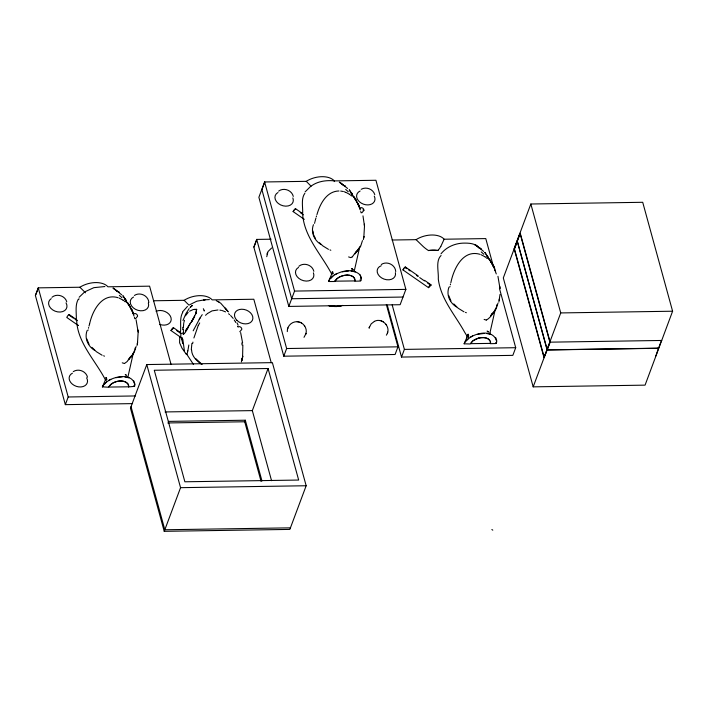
<?xml version="1.0" encoding="UTF-8"?>
<svg xmlns="http://www.w3.org/2000/svg" width="708" height="708" viewBox="0 0 708 708"><rect width="100%" height="100%" fill="white"/><g stroke="black" fill="none" stroke-linecap="round" stroke-linejoin="round"><path stroke-width="1.06" d="M134.706 384.709C132.741 373.275 115.97 375.868 108.634 380.63A13.549 8.098 -15.3 0 0 105.819 382.745L104.359 384.329M361.053 278.81L360.77 276.412A13.541 8.089 -15.3 0 0 359.505 274.359C352.673 268.447 342.176 270.589 334.981 274.739A13.549 8.098 -15.3 0 0 332.158 276.846L330.698 278.439M496.574 341.291C493.485 328.264 472.873 332.76 466.218 340.92M191.293 349.663L191.903 343.389M183.337 327.645L183.735 323.255M182.814 327.353L182.806 329.53M183.31 329.211L183.629 334.061M500.016 294.404L498.866 302.104M187.841 350.849L188.841 344.982M137.325 343.973L137.582 342.371L136.998 345.513M363.673 238.083L363.921 236.481L363.337 239.623M499.193 300.564L499.45 298.962L499.361 299.475M467.227 336.619L466.829 335.769M105.43 379.895C95.598 360.673 77.137 342.495 76.65 319.768M137.502 342.884L138.157 332.052L136.078 319.724M363.841 236.994L364.496 226.162L362.974 215.86M242.579 357.266L242.853 345.044M242.269 358.859L242.782 356.195L241.384 361.885M133.113 353.991L127.918 376.975M359.416 248.26L354.212 271.244M494.945 310.741L490.06 332.335M271.642 247.986L267.987 251.597L266.748 256.694M297.378 321.751C291.97 321.237 286.89 326.176 287.306 331.609M305.936 333.61C307.608 328.034 303.015 321.804 297.192 321.733M369.142 328.167L369.284 327.547M386.364 335.158C391.905 327.707 382.444 316.989 374.373 321.397M88.013 330.326L88.102 329.857M136.122 346.513L134.308 352.168L130.732 357.496M362.461 240.623L360.646 246.278L357.08 251.606M449.881 286.908L449.969 286.439M497.99 303.095L496.175 308.759L492.6 314.087M187.832 350.894L186.939 354.522L193.417 364.354M183.894 322.459L184.452 320.308M314.573 223.33L314.803 222.321M196.32 312.688L191.461 321.99M134.883 349.336L135.201 347.911M496.75 305.927L497.06 304.493M87.102 330.565C84.217 338.141 87.898 346.265 94.589 350.354M313.44 224.675C310.555 232.251 314.237 240.375 320.928 244.464M360.062 274.925L361.169 277.917A18.532 11.08 -15.3 0 1 360.938 280.457L360.142 281.058L354.938 281.2C355.027 272.73 342.141 274.377 337.521 278.262A10.567 6.328 -15.2 0 0 335.309 281.173L354.991 280.917M448.969 287.156C446.084 294.732 449.766 302.847 456.456 306.945M355.089 280.536C355.248 276.483 350.433 274.996 347.106 275.147M489.697 333.919L489.98 332.663M128.652 386.789C128.113 378.63 115.723 380.284 111.174 384.152A10.567 6.328 -15.2 0 0 108.97 387.064L128.652 386.807M315.007 221.542L315.441 219.799M88.65 327.494L88.465 328.211M450.527 284.023L450.332 284.802M88.996 326.105L89.589 323.999M450.854 282.687C453.58 269.093 462.749 249.207 479.962 254.305M305.918 333.68L304.006 337.318M369.302 327.477L371.204 323.839L374.47 321.352M316.299 216.772L316.529 215.958M266.987 254.154L267.341 252.951M287.536 329.07L287.899 327.866M306.006 333.335L305.644 334.539M369.213 327.822L369.567 326.627M387.683 332.087L387.32 333.291M89.615 323.901C92.359 310.812 101.934 292.74 118.094 297.714M315.954 218.011L315.626 219.153M193.904 337.973L198.134 325.786M181.868 339.725A8.354 2.531 -90 0 0 181.239 338.097L180.62 337.203L179.717 337.38L179.584 342.761L181.965 348.124L186.009 353.85M316.945 214.63C319.91 204.152 326.485 191.213 338.973 190.974M128.644 385.099L128.635 386.922L134.6 386.347A18.532 11.08 -15.3 0 0 134.821 383.807L133.724 380.815M490.52 343.398L470.829 343.654A10.567 6.328 -15.2 0 1 473.041 340.743C477.643 336.787 490.555 335.238 490.467 343.681L495.662 343.539L496.458 342.938A18.532 11.08 -15.3 0 0 496.689 340.398L495.591 337.406M196.063 313.405L196.62 309.343L193.965 309.405M182.965 320.485L185.877 313.75L189.151 308.573M132.573 403.613L65.34 404.64L35.4 295.528L38.267 287.855L79.907 287.236A19.107 11.417 -15.3 0 1 107.952 286.802L149.592 286.165L171.097 364.558M38.427 287.855L35.4 295.528M65.34 404.64L68.198 396.976L38.267 287.855M146.786 364.558L130.467 408.206L164.238 531.319L289.846 529.407L306.166 485.75L272.385 362.638L146.786 364.558L180.558 487.67L164.238 531.319M264.606 181.965L258.88 197.302L288.811 306.414L400.135 304.714L405.87 289.377L375.93 180.274L334.291 180.912A19.107 11.417 -15.3 0 0 306.245 181.337L264.606 181.965L294.546 291.085L288.811 306.414M261.907 189.638L264.765 181.965M386.338 304.458L397.958 346.832L395.091 354.496L283.775 356.195L253.836 247.074L256.703 239.41L271.058 239.207M253.995 247.083L256.862 239.41M261.084 481.405L244.72 421.773L245.304 420.216L168.371 421.393M271.562 480.723L252.331 410.613L268.066 368.514L154.273 370.257L184.876 481.785L298.67 480.051L268.066 368.514M283.775 356.195L286.634 348.531L256.703 239.41M499.432 288.377L515.707 347.699L512.84 355.363L401.516 357.062L404.383 349.398L392.179 304.9M533.186 386.851L549.895 342.168L520.008 233.242L503.308 277.934L533.186 386.851L645.068 385.143L672.6 311.219L642.714 202.293L530.841 204.001L514.132 248.694L544.018 357.611L547.125 349.982L517.256 241.109L547.275 349.867L657.307 348.186M544.275 357.611L514.406 248.738L517.256 241.109M514.566 248.738L520.274 233.339L550.143 342.203L547.275 349.867M544.018 357.611L560.727 312.927L530.841 204.001M655.891 355.903L658.449 348.283L657.334 348.301M661.458 340.495L658.599 348.168L657.484 348.177M195.612 314.148L196.62 309.343M334.291 180.912L334.017 181.611M493.326 266.128L485.776 238.587L444.137 239.224L440.81 246.419M134.449 350.743L132.343 354.929L128.688 359.788M466.076 339.238L464.138 343.796L470.156 343.991L472.971 340.805L478.502 338.15M496.317 307.334C493.945 311.954 491.033 317.529 486.325 320.087M466.315 338.645L466.961 337.132M128.148 383.957C122.803 378.488 112.333 381.161 108.386 387.232L102.43 386.842A18.532 11.08 -15.3 0 1 104.111 384.276L106.51 381.931M334.981 280.837L334.636 281.51L329.406 281.527L328.769 280.943A18.532 11.08 -15.3 0 1 330.45 278.386L332.849 276.04M464.138 343.796L464.298 343.424A18.532 11.08 -15.3 0 1 465.979 340.867L468.377 338.521M193.178 330.804L200.054 317.981L199.169 319.29M492.007 313.502L490.458 316.343M467.2 336.663L466.97 337.114M129.971 357.257L127.174 361.531L124.458 363.505M356.31 251.367L352.363 256.809M360.23 246.251L355.035 253.898M331.592 274.341L328.609 281.315M194.727 316.051L188.071 327.291M198.258 325.547L199.691 322.945M105.368 380.01L102.341 387.037M194.311 317.14L192.249 320.689M188.027 327.901L187.08 329.503M185.443 315.795L188.16 312.378M191.957 321.237L191.425 322.14M77.137 320.68L76.579 319.795M200.205 317.715L202.231 314.662M186.885 328.397L185.31 330.946M187.089 328.512L190.31 323.22M186.868 329.866C185.841 331.167 183.637 336.38 182.673 332.787M176.77 330.618L181.036 333.583L180.345 333.043L180.929 332.981L180.726 337.282L181.903 337.504L182.85 339.513L184.443 351.186M131.086 356.106L129.183 358.841M357.425 250.216L355.522 252.951M492.954 312.697L491.051 315.423M182.522 311.927L187.452 306.431M305.113 191.877L310.44 186.585M125.511 299.811L123.086 295.82M351.858 193.921L349.433 189.93M487.378 256.393L484.953 252.411M79.137 297.254L84.093 292.475M441.004 253.836C446.651 246.667 455.855 242.959 464.882 243.109C468.829 243.092 473.015 243.402 476.475 245.508C477.573 245.933 481.316 250.004 478.741 247.322L483.599 251.411M334.999 280.819C337.787 277.111 342.539 275.262 347.079 275.102M135.547 318.697L137.494 316.396A2.142 1.398 40.4 0 0 136.21 313.927A2.142 1.398 40.4 0 0 133.901 314.184M239.773 331.769L241.729 329.477A2.142 1.398 40.4 0 0 240.587 327.105A2.142 1.398 40.4 0 0 238.242 327.052M361.885 212.807L363.841 210.506A2.142 1.398 40.4 0 0 362.549 208.037A2.142 1.398 40.4 0 0 360.239 208.294L360.691 208.568M190.116 307.476L192.346 305.484L190.381 307.122M205.568 315.308L206.285 314.591M438.341 249.88L437.73 250.482L428.278 250.437A33.019 24.302 20.5 0 1 423.349 246.667L416.083 239.658L392.073 240.021M171.009 330.556L173.371 328.255A2.142 0.478 -55.2 0 0 172.699 328.043A2.142 0.478 -55.2 0 0 171.009 330.556L182.08 338.247M304.298 219.356L293.121 211.586L294.147 210.577M427.676 283.138L430.871 285.359L428.508 287.66L402.958 269.898L403.843 269.04M404.879 268.031L405.321 267.597L406.914 268.704M206.886 314.06L207.462 313.547M51.958 297.272C56.764 293.209 65.047 295.679 66.764 301.776M298.856 266.296C303.838 262.075 312.405 264.925 313.839 271.332M352.354 256.818L350.796 257.615M207.586 313.458L212.028 310.883L218.002 309.971M78.278 299.272C74.827 305.192 76.614 313.281 76.314 320.104M182.77 312.343C179.23 318.228 181.39 326.291 180.345 333.043M278.625 191.125C283.669 187.248 291.873 190.169 293.289 196.408M85.287 291.625L93.845 287.669L104.881 286.536M311.626 185.735C317.804 181.39 325.618 180.221 333.008 180.744M189.779 304.706L196.797 301.201L205.382 299.688L203.532 299.838M189.558 311.193L193.169 309.564M134.396 295.466C139.945 291.643 148.521 295.732 148.83 302.528M73.278 371.629C78.384 368.178 86.119 371.196 87.5 377.222M381.293 264.491C386.842 260.668 395.418 264.757 395.728 271.562M108.51 380.541L110.784 379.311M334.849 274.651L337.123 273.421M470.377 337.132L472.643 335.902M361.222 189.293C366.151 186.39 373.178 189.116 374.78 194.638M78.535 299.165L79.181 298.918M441.049 255.508C435.464 260.951 438.765 271.456 438.296 279.058C440.819 299.227 455.244 315.087 464.696 332.291L466.784 335.689M304.874 193.275C300.785 198.762 303.068 207.294 302.643 214.046M342.805 305.413L336.539 306.573L329.565 305.971M342.353 271.792L348.637 270.952M116.006 377.683L122.298 376.842M477.873 334.264L484.166 333.433M341.699 305.741L337.831 306.467M478.52 338.203C482.343 337.291 487.361 337.114 490.016 340.539M194.045 309.502L196.691 309.493M203.7 299.82L209.373 299.608M261.898 189.629L291.678 298.749L403.002 297.05M294.546 291.085L405.87 289.377M153.574 300.776L184.133 300.307A19.107 11.417 -15.3 0 1 212.188 299.882L253.818 299.245L271.261 362.806M560.727 312.927L672.6 311.219M549.895 342.168L661.768 340.459M286.634 348.531L397.958 346.832M404.383 349.398L515.707 347.699M547.125 349.982L657.166 348.301M68.198 396.976L135.44 395.949M165.053 411.941L252.331 410.613M167.787 422.95L244.72 421.773M180.558 487.67L306.166 485.75M290.422 527.849L164.822 529.761L131.042 406.649M492.786 530.159L491.856 529.531M180.071 337.282L180.69 337.282M335.247 306.617L328.406 305.582M351.106 271.014L355.319 271.943M486.626 333.495L490.839 334.424M124.758 376.913L128.971 377.833M340.681 191.063L343.256 191.514M183.407 334.132L182.912 333.875M219.878 310.113L221.436 310.414M348.601 256.924L350.664 257.588M484.122 319.405L486.184 320.06M298.714 321.928L298.21 321.839M122.254 362.823L124.316 363.478M379.886 320.591L380.391 320.68M186.939 354.522L186.045 353.885M344.203 191.744L345.504 192.222M222.285 310.591L225.569 311.883M329.972 249.906L330.822 250.26M465.492 312.387L466.351 312.741M103.633 355.797L104.483 356.151M381.444 320.963L381.975 321.158M299.776 322.211L300.307 322.406M481.024 254.703L484.812 256.668M119.165 298.112L122.944 300.077M216.241 300.661L220.666 303.148L226.339 309.582L225.445 308.467M346.008 192.408L349.292 194.187M463.988 311.821L458.235 308.272L453.793 303.927M328.459 249.349L322.777 245.844L319.441 242.747M102.12 355.239L96.368 351.681L91.925 347.345M219.099 301.997L218.02 301.413M339.867 182.452L347.646 188.461M113.528 288.342L121.732 294.82M382.754 321.521L383.276 321.804M301.086 322.76L301.608 323.052M362.939 209.949L363.841 210.506M351.584 268.598L353.133 270.014M487.104 331.079L488.334 331.893M352.026 268.881L353.177 269.677M125.236 374.488L126.475 375.311M351.469 268.527L352.142 268.952M424.552 280.333L430.906 284.749M405.357 266.987L418.163 275.899M408.516 269.819L410.109 270.925M416.499 275.368L418.092 276.474M419.694 277.589L424.481 280.917M295.519 208.674L301.935 213.143M300.272 212.612L303.466 214.834M173.407 327.645L179.832 332.114M69.18 314.564L75.597 319.034M69.986 315.768L73.393 318.131M75.101 319.317L76.8 320.503M77.853 325.176L66.782 317.476A2.142 0.478 -55.2 0 1 68.464 314.963A2.142 0.478 -55.2 0 1 69.136 315.175M76.73 324.344L78.455 325.547M487.405 331.273L488.29 332.043M125.537 374.682L125.989 375.036M228.56 313.759L229.702 314.671M201.727 364.434C196.851 361.018 191.744 356.372 191.585 349.964M484.936 256.747L485.582 257.252M349.407 194.275L350.062 194.771M123.068 300.165L123.723 300.661M486.254 257.756L487.104 258.447M350.726 195.275L351.584 195.974M124.387 301.166L125.245 301.865M483.812 254.252L481.219 251.915M348.292 191.771L345.699 189.434M121.944 297.661L119.351 295.325M202.019 364.381L195.806 358.673M133.803 385.745L134.538 386.55M495.706 342.575L496.343 343.3M360.018 279.952L360.823 280.819M311.343 186.434L306.245 181.337M189.071 305.245L184.133 300.307M85.526 292.82L79.907 287.236M230.622 315.529L233.171 318.405M227.861 311.299L226.64 309.989L228.374 311.892M351.557 193.85L351.009 193.222M486.538 255.703L490.033 260.234M124.67 299.112L130.254 306.971M487.759 257.747L490.148 260.739M352.239 195.266L354.62 198.258M125.891 301.157L126.36 301.723M227.02 310.343L224.613 307.458M126.369 301.741L128.281 304.148M351.611 193.921L355.274 198.975M488.122 257.128L484.688 252.384M352.593 194.647L349.159 189.903M126.254 300.537L122.82 295.802M203.329 308.715L204.125 310.361M355.681 199.798L354.796 198.514L357.682 203.4M386.046 324.299L386.418 324.83M304.378 325.547L304.741 326.078M129.343 305.697L128.449 304.405L132.228 311.175M489.432 258.995L494.193 267.438M353.911 196.514L359.115 206.267M127.573 302.404L131.785 309.538M234.206 319.919L234.985 321.113M354.442 197.585L355.876 199.851M128.095 303.484L128.812 304.582M490.325 260.686L494.095 267.766M128.936 304.865L129.732 306.237M450.916 300.847L448.66 295.475M315.387 238.366L313.582 234.888L312.971 231.012M89.049 344.256L86.792 338.893M493.016 265.916L494.299 268.465M357.496 203.435L358.779 205.993M351.531 192.78L351.911 193.479M131.148 309.325L132.431 311.883M125.192 298.67L125.962 300.165M492.122 263.562L492.803 264.827M235.251 321.591L235.729 322.476M355.726 199.7L356.735 201.621M491.591 262.827L492.644 264.987M237.012 322.866L238.127 325.149M487.44 255.96L487.83 256.756M358.876 206.232L360.292 209.949M132.538 312.122L134.033 316.122M493.795 266.031L494.804 268.659M358.275 203.55L359.646 207.479M131.927 309.44L133.299 313.37M237.507 326.264L237.693 326.742M495.14 270.456L494.671 269.252L495.689 272.067M359.328 207.232L359.894 208.833M132.812 312.662L132.989 313.122M132.334 310.847L133.131 313.458M495.193 270.589L495.529 271.66M331.707 274.076C321.609 254.765 304.449 237.295 302.67 214.639M495.901 272.713L496.264 273.952M360.744 211.471L361.098 212.843M134.405 317.361L134.759 318.733M468.183 334.132L468.776 336.247M332.663 271.651L333.247 273.766M106.324 377.541L106.908 379.656M497.945 276.315L500.025 288.643L499.875 286.607M387.276 305.148L401.516 357.062M245.304 420.216L261.96 480.918M105.749 377.497L106.492 380.267M467.59 334.424L468.448 337.61M332.07 271.943L332.636 274.067M181.894 339.636L182.735 343.681M240.631 332.556L242.623 342.982M204.134 310.37L204.214 311.077M241.853 342.876L242.039 345.026M490.511 341.69L490.591 342.672M364.354 224.126L364.496 226.162M138.016 330.017L138.157 332.052M156.105 311.361A9.478 6.974 20.5 0 1 171 317.671A9.478 6.974 20.5 0 1 159.681 324.388M192.709 343.38A21.638 19.045 -54.5 0 1 192.93 342.106M86.597 377.789A9.478 6.974 20.5 0 1 83.048 386.568A9.478 6.974 20.5 0 1 70.827 382.603A9.478 6.974 20.5 0 1 72.428 373.196M66.039 302.865A9.478 6.974 20.5 0 1 62.747 311.573A9.478 6.974 20.5 0 1 50.622 308.104A9.478 6.974 20.5 0 1 51.233 298.643M148.335 302.997A9.478 6.974 20.5 0 1 143.131 310.653A9.478 6.974 20.5 0 1 131.617 306.006A9.478 6.974 20.5 0 1 133.547 297.033M402.958 269.898A2.142 0.478 -55.2 0 1 404.649 267.385A2.142 0.478 -55.2 0 1 405.321 267.597M428.508 287.66A2.142 0.478 -55.2 0 1 430.199 285.147A2.142 0.478 -55.2 0 1 430.871 285.359M428.588 250.623A13.018 7.779 -15.3 0 1 437.73 250.482M440.783 246.402A35.073 25.815 20.5 0 1 438.376 249.897M416.083 239.658A19.107 11.417 -15.3 0 1 444.137 239.224M293.121 211.586A2.142 0.478 -55.2 0 1 294.785 209.099A2.142 0.478 -55.2 0 1 295.501 209.232M374.267 196.125A9.478 6.974 20.5 0 1 370.116 204.621A9.478 6.974 20.5 0 1 358.062 200.258A9.478 6.974 20.5 0 1 360.16 191.01M292.838 197.904A9.478 6.974 20.5 0 1 288.245 205.913A9.478 6.974 20.5 0 1 276.509 201.665A9.478 6.974 20.5 0 1 277.97 192.514M395.4 272.642A9.478 6.974 20.5 0 1 389.223 279.793A9.478 6.974 20.5 0 1 378.063 274.323A9.478 6.974 20.5 0 1 381.258 265.712M313.387 272.819A9.478 6.974 20.5 0 1 308.794 280.837A9.478 6.974 20.5 0 1 297.068 276.589A9.478 6.974 20.5 0 1 298.528 267.438M242.499 357.814L241.871 360.399L242.499 357.814M475.882 245.198L474.829 244.649L479.555 248.145L475.882 245.198M340.362 182.717L339.309 182.168L344.035 185.664L340.362 182.717M114.015 288.607L112.961 288.059L117.687 291.554L114.015 288.607M479.971 248.136L481.042 248.889L479.971 248.136M344.451 185.655L345.522 186.408L344.451 185.655M118.112 291.554L119.174 292.298L118.112 291.554M491.219 262.279L490.317 260.995L491.21 262.279M236.906 320.343A9.478 6.974 20.5 0 0 252.473 320.104A9.478 6.974 20.5 0 0 241.676 309.228A9.478 6.974 20.5 0 0 236.906 320.343"/></g></svg>
